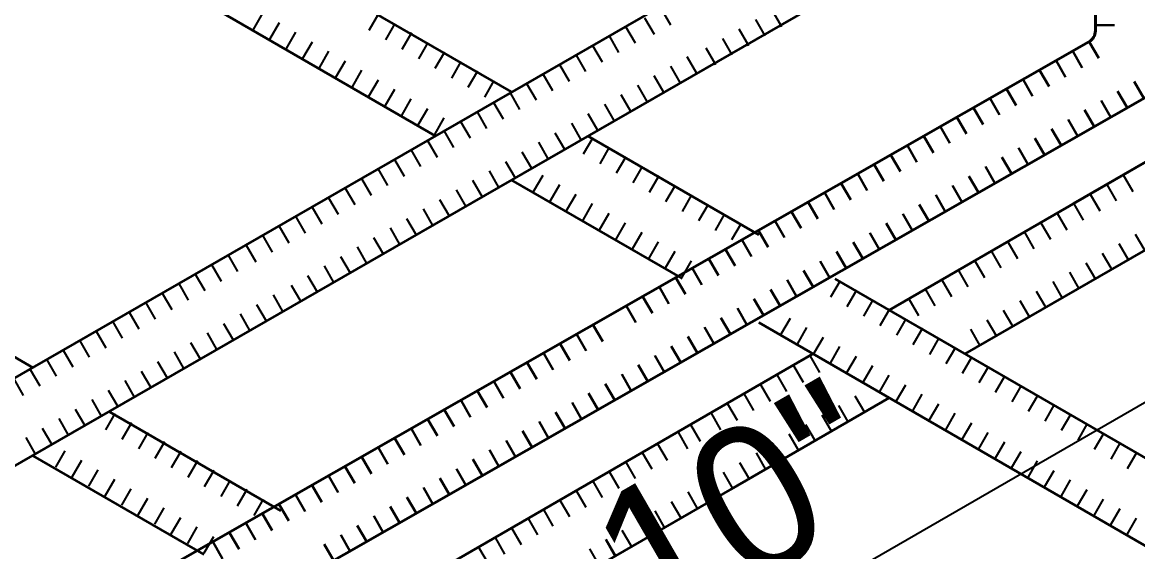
# Model space of a CAD drawing. Header units: inches. Extents: x -159432 to -126829, y -44881 to -40109.
# Drawn here: x -146643.8 to -146583, y -42221.3 to -42192.5 of the extents above; entities that cross this region are included whole.
import ezdxf

# ---------------------------------------------------------------- set-up
doc = ezdxf.new("R2010")
doc.units = ezdxf.units.IN
doc.header["$LTSCALE"] = 10
doc.header["$MEASUREMENT"] = 0
doc.header["$PDMODE"] = 34
doc.layers.get('0').update_dxf_attribs({"color": 140, "lineweight": 25})
doc.layers.get('Defpoints').update_dxf_attribs({"lineweight": 25})
for name, color, linetype, lineweight in [('DIM', 6, 'Continuous', 25), ('DIMENSION', 6, 'Continuous', 25), ('hatch', 141, 'Continuous', 30), ('LINTEL', 12, 'Continuous', 35), ('SLAB  RODS', 212, 'Continuous', 40)]:
    doc.layers.add(name, color=color, linetype=linetype, lineweight=lineweight)
doc.dimstyles.new('ARCHITECT$0', dxfattribs={"dimscale": 0, "dimtxt": 8, "dimasz": 2, "dimexe": 0, "dimexo": 3, "dimgap": 2, "dimtad": 1, "dimdec": 0, "dimlfac": -1, "dimzin": 3, "dimdsep": 46, "dimlunit": 4, "dimtxsty": 'Standard', "dimblk": 'DIM', "dimcen": 0.125, "dimdle": 10.5, "dimclrd": 6, "dimclre": 6, "dimclrt": 2, "dimadec": 0, "dimazin": 0, "dimtfac": 1, "dimtdec": 0, "dimtofl": 0, "dimtmove": 2, "dimatfit": 3, "dimldrblk": 'DOT', "dimfxl": 1, "dimfrac": 2, "dimtolj": 2, "dimtzin": 3, "dimlwd": -1, "dimlwe": -1, "dimarcsym": 0})

# ---------------------------------------------------------------- blocks, each defined once
blk = doc.blocks.new('DIM')
at = {"layer": 'DIM'}
for p, q in [((0, 5.082), (0, -5.082)), ((5.082, 0), (-5.082, 0))]:
    blk.add_line(p, q, dxfattribs=at)
at = {"layer": 'DIM', "const_width": 0.64}
blk.add_lwpolyline([(-0.32, 0, 1), (0.32, 0, 1)], format="xyb", close=True, dxfattribs=at)
blk = doc.blocks.new('*D386')
at = {"layer": 'Defpoints', "color": 0, "ltscale": 8}
for p in [(-146580.87, -42195.709), (-146573.741, -42208.057), (-146636.842, -42228.024)]:
    blk.add_point(p, dxfattribs=at)
at = {"layer": 'DIMENSION', "color": 6, "ltscale": 8}
for p, q in [((-146579.37, -42198.307), (-146573.741, -42208.057)), ((-146627.981, -42239.372), (-146575.473, -42209.057)), ((-146635.342, -42230.622), (-146629.713, -42240.372))]:
    blk.add_line(p, q, dxfattribs=at)
at = {"layer": 'DIMENSION', "color": 6, "ltscale": 8, "xscale": 2, "yscale": 2, "zscale": 2}
for p, rotation in [((-146573.741, -42208.057), 29.99999999999401), ((-146629.713, -42240.372), 209.999999999994)]:
    blk.add_blockref('DIM', p, dxfattribs=dict(at, rotation=rotation))
at = {"layer": 'DIMENSION', "color": 2, "ltscale": 8, "insert": (-146604.727, -42219.019), "char_height": 8, "attachment_point": 5, "rotation": 30}
blk.add_mtext('\\A2;10"', dxfattribs=at)
blk = doc.blocks.new('_Dot')
at = {"color": 0, "linetype": 'ByBlock', "lineweight": -2}
blk.add_line((-0.5, 0), (-1, 0), dxfattribs=at)
at = {"color": 0, "linetype": 'ByBlock', "const_width": 0.5}
blk.add_lwpolyline([(-0.25, 0, 1), (0.25, 0, 1)], format="xyb", close=True, dxfattribs=at)

msp = doc.modelspace()

# ---------------------------------------------------------------- linework, layer by layer
at = {"layer": 'DIMENSION'}
for p, q in [((-146631.19195, -42192.9117), (-146630.67309, -42192.01407)), ((-146624.38255, -42192.05738), (-146624.90141, -42192.95501)), ((-146630.29432, -42193.43056), (-146629.77546, -42192.53293)), ((-146623.48492, -42192.57624), (-146624.00378, -42193.47387)), ((-146629.39669, -42193.94942), (-146628.87783, -42193.05179)), ((-146622.58729, -42193.0951), (-146623.10615, -42193.99273)), ((-146628.49906, -42194.46827), (-146627.9802, -42193.57064)), ((-146621.68966, -42193.61396), (-146622.20852, -42194.51159)), ((-146627.60142, -42194.98713), (-146627.08257, -42194.0895)), ((-146620.79203, -42194.13282), (-146621.31089, -42195.03045)), ((-146626.70379, -42195.50599), (-146626.18494, -42194.60836)), ((-146625.80616, -42196.02485), (-146625.28731, -42195.12722)), ((-146619.8944, -42194.65167), (-146620.41326, -42195.5493)), ((-146624.90853, -42196.5437), (-146624.38968, -42195.64607)), ((-146618.99677, -42195.17053), (-146619.51563, -42196.06816)), ((-146618.09914, -42195.68939), (-146618.618, -42196.58702)), ((-146624.0109, -42197.06256), (-146623.49204, -42196.16493)), ((-146623.11327, -42197.58142), (-146622.59441, -42196.68379)), ((-146622.21564, -42198.10028), (-146621.69678, -42197.20265)), ((-146621.31801, -42198.61914), (-146620.79915, -42197.7215)), ((-146612.71335, -42198.80253), (-146613.23221, -42199.70016)), ((-146611.81572, -42199.32139), (-146612.33458, -42200.21902)), ((-146610.91809, -42199.84025), (-146611.43695, -42200.73788)), ((-146610.02046, -42200.35911), (-146610.53932, -42201.25674)), ((-146615.93223, -42201.73228), (-146615.41337, -42200.83465)), ((-146609.12283, -42200.87796), (-146609.64169, -42201.7756)), ((-146615.03459, -42202.25114), (-146614.51574, -42201.35351)), ((-146608.2252, -42201.39682), (-146608.74406, -42202.29445)), ((-146614.13696, -42202.77), (-146613.61811, -42201.87237)), ((-146613.23933, -42203.28885), (-146612.72048, -42202.39122)), ((-146607.32757, -42201.91568), (-146607.84643, -42202.81331)), ((-146606.42994, -42202.43454), (-146606.9488, -42203.33217)), ((-146612.3417, -42203.80771), (-146611.82284, -42202.91008)), ((-146605.53231, -42202.9534), (-146606.05117, -42203.85103)), ((-146611.44407, -42204.32657), (-146610.92521, -42203.42894)), ((-146604.63468, -42203.47225), (-146605.15353, -42204.36988)), ((-146610.54644, -42204.84543), (-146610.02758, -42203.9478)), ((-146609.64881, -42205.36429), (-146609.12995, -42204.46665)), ((-146608.75118, -42205.88314), (-146608.23232, -42204.98551)), ((-146607.85355, -42206.402), (-146607.33469, -42205.50437)), ((-146599.24889, -42206.5854), (-146599.76775, -42207.48303)), ((-146598.35126, -42207.10426), (-146598.87012, -42208.00189)), ((-146597.45363, -42207.62311), (-146597.97249, -42208.52075)), ((-146596.556, -42208.14197), (-146597.07486, -42209.0396)), ((-146602.46776, -42209.51515), (-146601.94891, -42208.61752)), ((-146595.65837, -42208.66083), (-146596.17723, -42209.55846)), ((-146601.57013, -42210.034), (-146601.05128, -42209.13637)), ((-146600.6725, -42210.55286), (-146600.15365, -42209.65523)), ((-146594.76074, -42209.17969), (-146595.2796, -42210.07732)), ((-146593.86311, -42209.69855), (-146594.38197, -42210.59618)), ((-146599.77487, -42211.07172), (-146599.25601, -42210.17409)), ((-146592.96548, -42210.2174), (-146593.48433, -42211.11503)), ((-146598.87724, -42211.59058), (-146598.35838, -42210.69295)), ((-146592.06785, -42210.73626), (-146592.5867, -42211.63389)), ((-146597.97961, -42212.10944), (-146597.46075, -42211.2118)), ((-146591.17022, -42211.25512), (-146591.68907, -42212.15275)), ((-146597.08198, -42212.62829), (-146596.56312, -42211.73066)), ((-146590.27259, -42211.77398), (-146590.79144, -42212.67161)), ((-146596.18435, -42213.14715), (-146595.66549, -42212.24952)), ((-146595.28672, -42213.66601), (-146594.76786, -42212.76838)), ((-146589.37495, -42212.29283), (-146589.89381, -42213.19046)), ((-146594.38909, -42214.18487), (-146593.87023, -42213.28724)), ((-146588.47732, -42212.81169), (-146588.99618, -42213.70932)), ((-146587.57969, -42213.33055), (-146588.09855, -42214.22818)), ((-146638.73777, -42213.81096), (-146639.25663, -42214.70859)), ((-146593.49146, -42214.70372), (-146592.9726, -42213.80609)), ((-146586.68206, -42213.84941), (-146587.20092, -42214.74704)), ((-146637.83988, -42214.32936), (-146638.35873, -42215.22699)), ((-146592.59383, -42215.22258), (-146592.07497, -42214.32495)), ((-146585.78443, -42214.36826), (-146586.30329, -42215.2659)), ((-146636.94198, -42214.84776), (-146637.46084, -42215.74539)), ((-146591.6962, -42215.74144), (-146591.17734, -42214.84381)), ((-146584.8868, -42214.88712), (-146585.40566, -42215.78475)), ((-146636.04408, -42215.36616), (-146636.56294, -42216.26379)), ((-146590.79856, -42216.2603), (-146590.27971, -42215.36267)), ((-146583.98917, -42215.40598), (-146584.50803, -42216.30361)), ((-146641.95691, -42216.74117), (-146641.43805, -42215.84354)), ((-146641.05901, -42217.25957), (-146640.54015, -42216.36194)), ((-146635.14619, -42215.88456), (-146635.66505, -42216.78219)), ((-146634.24829, -42216.40296), (-146634.76715, -42217.30059)), ((-146589.90093, -42216.77915), (-146589.38208, -42215.88152)), ((-146589.0033, -42217.29801), (-146588.48445, -42216.40038)), ((-146583.09154, -42215.92484), (-146583.6104, -42216.82247)), ((-146640.16112, -42217.77797), (-146639.64226, -42216.88034)), ((-146633.3504, -42216.92136), (-146633.86926, -42217.81899)), ((-146588.10567, -42217.81687), (-146587.58681, -42216.91924)), ((-146639.26322, -42218.29637), (-146638.74436, -42217.39874)), ((-146632.4525, -42217.43976), (-146632.97136, -42218.33739)), ((-146587.20804, -42218.33573), (-146586.68918, -42217.4381)), ((-146638.36533, -42218.81477), (-146637.84647, -42217.91714)), ((-146631.55461, -42217.95816), (-146632.07347, -42218.85579)), ((-146586.31041, -42218.85459), (-146585.79155, -42217.95695)), ((-146637.46743, -42219.33317), (-146636.94857, -42218.43554)), ((-146630.65671, -42218.47656), (-146631.17557, -42219.37419)), ((-146585.41278, -42219.37344), (-146584.89392, -42218.47581)), ((-146636.56954, -42219.85157), (-146636.05068, -42218.95394)), ((-146584.51515, -42219.8923), (-146583.99629, -42218.99467)), ((-146635.67164, -42220.36997), (-146635.15278, -42219.47234)), ((-146634.77375, -42220.88837), (-146634.25489, -42219.99074)), ((-146583.61752, -42220.41116), (-146583.09866, -42219.51353)), ((-146633.87585, -42221.40677), (-146633.35699, -42220.50914))]:
    msp.add_line(p, q, dxfattribs=at)
at = {"layer": 'DIMENSION', "ltscale": 15}
for p, q in [((-146608.99777, -42191.74804), (-146608.47936, -42192.64593)), ((-146602.95917, -42191.83914), (-146602.44077, -42192.73703)), ((-146609.89566, -42192.26644), (-146609.37725, -42193.16434)), ((-146603.85707, -42192.35754), (-146603.33866, -42193.25543)), ((-146611.82782, -42193.25976), (-146611.30941, -42194.15765)), ((-146610.92993, -42192.74135), (-146610.41152, -42193.63924)), ((-146604.75496, -42192.87595), (-146604.23655, -42193.77384)), ((-146612.72571, -42193.77817), (-146612.20731, -42194.67606)), ((-146606.55074, -42193.91276), (-146606.03233, -42194.81065)), ((-146605.65285, -42193.39436), (-146605.13444, -42194.29225)), ((-146613.6236, -42194.29657), (-146613.1052, -42195.19446)), ((-146607.58948, -42194.37993), (-146607.07107, -42195.27782)), ((-146614.5215, -42194.81498), (-146614.00309, -42195.71287)), ((-146608.48737, -42194.89834), (-146607.96896, -42195.79623)), ((-146615.42385, -42195.32565), (-146614.90545, -42196.22354)), ((-146609.38526, -42195.41675), (-146608.86686, -42196.31464)), ((-146617.21964, -42196.36246), (-146616.70123, -42197.26035)), ((-146616.32175, -42195.84406), (-146615.80334, -42196.74195)), ((-146610.28315, -42195.93515), (-146609.76475, -42196.83305)), ((-146618.11753, -42196.88087), (-146617.59912, -42197.77876)), ((-146612.07894, -42196.97197), (-146611.56053, -42197.86986)), ((-146611.18105, -42196.45356), (-146610.66264, -42197.35145)), ((-146619.01542, -42197.39928), (-146618.49701, -42198.29717)), ((-146612.97683, -42197.49038), (-146612.45842, -42198.38827)), ((-146619.91331, -42197.91768), (-146619.3949, -42198.81558)), ((-146613.87472, -42198.00878), (-146613.35631, -42198.90667)), ((-146620.8112, -42198.43609), (-146620.29279, -42199.33398)), ((-146614.77261, -42198.52719), (-146614.2542, -42199.42508)), ((-146621.70909, -42198.9545), (-146621.19068, -42199.85239)), ((-146615.6705, -42199.0456), (-146615.15209, -42199.94349)), ((-146623.50487, -42199.99131), (-146622.98647, -42200.8892)), ((-146622.60698, -42199.47291), (-146622.08858, -42200.3708)), ((-146616.56839, -42199.564), (-146616.04998, -42200.46189)), ((-146624.40276, -42200.50972), (-146623.88436, -42201.40761)), ((-146618.3601, -42200.60787), (-146617.84169, -42201.50576)), ((-146617.46221, -42200.08946), (-146616.9438, -42200.98736)), ((-146625.30066, -42201.02813), (-146624.78225, -42201.92602)), ((-146619.26206, -42201.11922), (-146618.74366, -42202.01712)), ((-146583.82435, -42200.8288), (-146583.30595, -42201.72669)), ((-146626.19855, -42201.54653), (-146625.68014, -42202.44443)), ((-146620.15996, -42201.63763), (-146619.64155, -42202.53552)), ((-146584.72225, -42201.34721), (-146584.20384, -42202.2451)), ((-146627.09644, -42202.06494), (-146626.57803, -42202.96283)), ((-146621.05785, -42202.15604), (-146620.53944, -42203.05393)), ((-146586.51577, -42202.3972), (-146585.99736, -42203.29509)), ((-146585.62014, -42201.86562), (-146585.10173, -42202.76351)), ((-146585.61788, -42201.87879), (-146585.09947, -42202.77668)), ((-146627.99433, -42202.58335), (-146627.47592, -42203.48124)), ((-146621.95574, -42202.67445), (-146621.43733, -42203.57234)), ((-146587.41366, -42202.91561), (-146586.89525, -42203.8135)), ((-146629.79011, -42203.62016), (-146629.2717, -42204.51805)), ((-146628.89222, -42203.10176), (-146628.37381, -42203.99965)), ((-146622.85363, -42203.19285), (-146622.33522, -42204.09074)), ((-146588.31155, -42203.43401), (-146587.79314, -42204.33191)), ((-146630.688, -42204.13857), (-146630.1696, -42205.03646)), ((-146624.64941, -42204.22967), (-146624.131, -42205.12756)), ((-146623.75152, -42203.71126), (-146623.23311, -42204.60915)), ((-146589.20944, -42203.95242), (-146588.69103, -42204.85031)), ((-146583.16668, -42204.05074), (-146582.64828, -42204.94863)), ((-146631.58589, -42204.65698), (-146631.06749, -42205.55487)), ((-146625.5473, -42204.74807), (-146625.0289, -42205.64597)), ((-146590.10733, -42204.47083), (-146589.58892, -42205.36872)), ((-146584.06457, -42204.56914), (-146583.54617, -42205.46704)), ((-146632.57117, -42205.19211), (-146632.05276, -42206.09)), ((-146626.44519, -42205.26648), (-146625.92679, -42206.16437)), ((-146591.00522, -42204.98924), (-146590.48682, -42205.88713)), ((-146584.96246, -42205.08755), (-146584.44406, -42205.98544)), ((-146633.46906, -42205.71052), (-146632.95065, -42206.60841)), ((-146627.34308, -42205.78489), (-146626.82468, -42206.68278)), ((-146592.80101, -42206.02605), (-146592.2826, -42206.92394)), ((-146591.90311, -42205.50764), (-146591.38471, -42206.40553)), ((-146585.86036, -42205.60596), (-146585.34195, -42206.50385)), ((-146634.36695, -42206.22892), (-146633.84854, -42207.12681)), ((-146628.24098, -42206.3033), (-146627.72257, -42207.20119)), ((-146593.6989, -42206.54446), (-146593.18049, -42207.44235)), ((-146587.66031, -42206.63555), (-146587.1419, -42207.53345)), ((-146586.75825, -42206.12437), (-146586.23984, -42207.02226)), ((-146636.16273, -42207.26574), (-146635.64432, -42208.16363)), ((-146635.26484, -42206.74733), (-146634.74643, -42207.64522)), ((-146629.13887, -42206.8217), (-146628.62046, -42207.71959)), ((-146594.59679, -42207.06286), (-146594.07838, -42207.96075)), ((-146588.5582, -42207.15396), (-146588.03979, -42208.05185)), ((-146637.06062, -42207.78414), (-146636.54221, -42208.68204)), ((-146631.02203, -42207.87524), (-146630.50362, -42208.77313)), ((-146630.12414, -42207.35684), (-146629.60573, -42208.25473)), ((-146595.49468, -42207.58127), (-146594.97627, -42208.47916)), ((-146589.45609, -42207.67237), (-146588.93768, -42208.57026)), ((-146637.95851, -42208.30255), (-146637.44011, -42209.20044)), ((-146631.91992, -42208.39365), (-146631.40151, -42209.29154)), ((-146590.35398, -42208.19078), (-146589.83557, -42209.08867)), ((-146638.8564, -42208.82096), (-146638.338, -42209.71885)), ((-146632.81781, -42208.91206), (-146632.29941, -42209.80995)), ((-146591.25187, -42208.70918), (-146590.73346, -42209.60707)), ((-146639.75429, -42209.33937), (-146639.23589, -42210.23726)), ((-146633.7157, -42209.43046), (-146633.1973, -42210.32835)), ((-146592.14976, -42209.22759), (-146591.63135, -42210.12548)), ((-146640.65219, -42209.85777), (-146640.13378, -42210.75566)), ((-146634.61359, -42209.94887), (-146634.09519, -42210.84676)), ((-146642.44797, -42210.89459), (-146641.92956, -42211.79248)), ((-146641.55008, -42210.37618), (-146641.03167, -42211.27407)), ((-146635.51149, -42210.46728), (-146634.99308, -42211.36517)), ((-146600.88202, -42210.69171), (-146600.36362, -42211.5896)), ((-146643.34586, -42211.41299), (-146642.82745, -42212.31088)), ((-146637.30727, -42211.50409), (-146636.78886, -42212.40198)), ((-146636.40938, -42210.98568), (-146635.89097, -42211.88358)), ((-146601.77992, -42211.21012), (-146601.26151, -42212.10801)), ((-146644.24375, -42211.9314), (-146643.72534, -42212.82929)), ((-146638.20516, -42212.0225), (-146637.68675, -42212.92039)), ((-146602.67781, -42211.72853), (-146602.1594, -42212.62642)), ((-146639.10305, -42212.54091), (-146638.58464, -42213.4388)), ((-146604.47359, -42212.76534), (-146603.95518, -42213.66323)), ((-146603.5757, -42212.24693), (-146603.05729, -42213.14482)), ((-146640.00094, -42213.05931), (-146639.48253, -42213.9572)), ((-146605.37148, -42213.28375), (-146604.85307, -42214.18164)), ((-146599.33289, -42213.37485), (-146598.81448, -42214.27274)), ((-146598.435, -42212.85644), (-146597.91659, -42213.75433)), ((-146640.89883, -42213.57772), (-146640.38043, -42214.47561)), ((-146606.26937, -42213.80216), (-146605.75096, -42214.70005)), ((-146600.23078, -42213.89325), (-146599.71237, -42214.79114)), ((-146641.79672, -42214.09613), (-146641.27832, -42214.99402)), ((-146607.38815, -42214.42384), (-146606.86974, -42215.32173)), ((-146601.12867, -42214.41166), (-146600.61026, -42215.30955)), ((-146643.59251, -42215.13294), (-146643.0741, -42216.03083)), ((-146642.69461, -42214.61453), (-146642.17621, -42215.51242)), ((-146608.06515, -42214.83897), (-146607.54675, -42215.73686)), ((-146602.02656, -42214.93007), (-146601.50816, -42215.82796)), ((-146609.18393, -42215.46065), (-146608.66553, -42216.35854)), ((-146602.92445, -42215.44847), (-146602.40605, -42216.34636)), ((-146610.01795, -42215.94218), (-146609.49954, -42216.84007)), ((-146603.82234, -42215.96688), (-146603.30394, -42216.86477)), ((-146611.81373, -42216.97899), (-146611.29533, -42217.87688)), ((-146610.91584, -42216.46059), (-146610.39743, -42217.35848)), ((-146605.61813, -42217.00369), (-146605.09972, -42217.90159)), ((-146604.72024, -42216.48529), (-146604.20183, -42217.38318)), ((-146612.71162, -42217.4974), (-146612.19322, -42218.39529)), ((-146606.67231, -42217.58808), (-146606.1539, -42218.48597)), ((-146613.60952, -42218.01581), (-146613.09111, -42218.9137)), ((-146607.53862, -42218.08825), (-146607.02022, -42218.98615)), ((-146614.50741, -42218.53421), (-146613.989, -42219.4321)), ((-146608.43652, -42218.60666), (-146607.91811, -42219.50455)), ((-146615.4053, -42219.05262), (-146614.88689, -42219.95051)), ((-146609.33441, -42219.12507), (-146608.816, -42220.02296)), ((-146617.13721, -42220.05256), (-146616.6188, -42220.95045)), ((-146616.23932, -42219.53415), (-146615.72091, -42220.43204)), ((-146610.2323, -42219.64348), (-146609.71389, -42220.54137)), ((-146618.0351, -42220.57096), (-146617.51669, -42221.46885)), ((-146611.99651, -42220.66206), (-146611.4781, -42221.55995)), ((-146611.13019, -42220.16188), (-146610.61178, -42221.05977)), ((-146618.93299, -42221.08937), (-146618.41458, -42221.98726)), ((-146612.8944, -42221.18047), (-146612.37599, -42222.07836)), ((-146612.02808, -42220.68029), (-146611.50967, -42221.57818))]:
    msp.add_line(p, q, dxfattribs=at)
at = {"layer": 'hatch'}
for p, q in [((-146585.34114, -42192.67129), (-146584.30434, -42192.67129)), ((-146585.67726, -42193.57422), (-146585.15885, -42194.47211)), ((-146586.57753, -42194.08848), (-146586.05912, -42194.98637)), ((-146588.37808, -42195.11699), (-146587.85968, -42196.01488)), ((-146587.47781, -42194.60273), (-146586.9594, -42195.50062)), ((-146589.27836, -42195.63124), (-146588.75995, -42196.52913)), ((-146583.22784, -42195.7431), (-146582.70944, -42196.64099)), ((-146590.17863, -42196.14549), (-146589.66023, -42197.04339)), ((-146584.12812, -42196.25735), (-146583.60971, -42197.15525)), ((-146591.07891, -42196.65975), (-146590.5605, -42197.55764)), ((-146585.0284, -42196.77161), (-146584.50999, -42197.6695)), ((-146591.97919, -42197.174), (-146591.46078, -42198.07189)), ((-146585.92867, -42197.28586), (-146585.41027, -42198.18375)), ((-146592.87946, -42197.68826), (-146592.36106, -42198.58615)), ((-146586.82895, -42197.80012), (-146586.31054, -42198.69801)), ((-146594.68001, -42198.71677), (-146594.16161, -42199.61466)), ((-146593.77974, -42198.20251), (-146593.26133, -42199.1004)), ((-146587.72922, -42198.31437), (-146587.21082, -42199.21226)), ((-146595.58029, -42199.23102), (-146595.06188, -42200.12891)), ((-146589.52978, -42199.34288), (-146589.01137, -42200.24077)), ((-146588.6295, -42198.82863), (-146588.11109, -42199.72652)), ((-146596.48057, -42199.74528), (-146595.96216, -42200.64317)), ((-146590.43005, -42199.85714), (-146589.91164, -42200.75503)), ((-146597.38084, -42200.25953), (-146596.86243, -42201.15742)), ((-146591.33033, -42200.37139), (-146590.81192, -42201.26928)), ((-146598.28112, -42200.77379), (-146597.76271, -42201.67168)), ((-146592.2306, -42200.88565), (-146591.7122, -42201.78354)), ((-146600.08167, -42201.80229), (-146599.56326, -42202.70019)), ((-146599.18139, -42201.28804), (-146598.66299, -42202.18593)), ((-146593.13088, -42201.3999), (-146592.61247, -42202.29779)), ((-146600.98194, -42202.31655), (-146600.46354, -42203.21444)), ((-146594.93143, -42202.42841), (-146594.41302, -42203.3263)), ((-146594.03115, -42201.91415), (-146593.51275, -42202.81205)), ((-146601.88222, -42202.8308), (-146601.36381, -42203.7287)), ((-146595.83171, -42202.94266), (-146595.3133, -42203.84056)), ((-146602.7825, -42203.34506), (-146602.26409, -42204.24295)), ((-146596.73198, -42203.45692), (-146596.21357, -42204.35481)), ((-146603.68277, -42203.85931), (-146603.16436, -42204.7572)), ((-146597.63226, -42203.97117), (-146597.11385, -42204.86906)), ((-146604.58305, -42204.37357), (-146604.06464, -42205.27146)), ((-146598.53253, -42204.48543), (-146598.01413, -42205.38332)), ((-146606.3836, -42205.40208), (-146605.86519, -42206.29997)), ((-146605.48332, -42204.88782), (-146604.96492, -42205.78571)), ((-146599.43281, -42204.99968), (-146598.9144, -42205.89757)), ((-146607.28387, -42205.91633), (-146606.76547, -42206.81422)), ((-146601.23336, -42206.02819), (-146600.71495, -42206.92608)), ((-146600.33308, -42205.51394), (-146599.81468, -42206.41183)), ((-146608.18415, -42206.43059), (-146607.66574, -42207.32848)), ((-146602.13364, -42206.54245), (-146601.61523, -42207.44034)), ((-146609.08443, -42206.94484), (-146608.56602, -42207.84273)), ((-146603.03391, -42207.0567), (-146602.5155, -42207.95459)), ((-146609.9847, -42207.4591), (-146609.4663, -42208.35699)), ((-146603.93419, -42207.57096), (-146603.41578, -42208.46885)), ((-146610.88498, -42207.97335), (-146610.36657, -42208.87124)), ((-146604.83446, -42208.08521), (-146604.31606, -42208.9831)), ((-146612.68553, -42209.00186), (-146612.16712, -42209.89975)), ((-146606.63502, -42209.11372), (-146606.11661, -42210.01161)), ((-146605.73474, -42208.59946), (-146605.21633, -42209.49736)), ((-146613.58581, -42209.51611), (-146613.0674, -42210.414)), ((-146607.53529, -42209.62797), (-146607.01688, -42210.52586)), ((-146614.48608, -42210.03037), (-146613.96767, -42210.92826)), ((-146608.43557, -42210.14223), (-146607.91716, -42211.04012)), ((-146615.38636, -42210.54462), (-146614.86795, -42211.44251)), ((-146609.33584, -42210.65648), (-146608.81744, -42211.55437)), ((-146616.28663, -42211.05888), (-146615.76823, -42211.95677)), ((-146610.23612, -42211.17074), (-146609.71771, -42212.06863)), ((-146618.08718, -42212.08739), (-146617.56878, -42212.98528)), ((-146617.18691, -42211.57313), (-146616.6685, -42212.47102)), ((-146611.13639, -42211.68499), (-146610.61799, -42212.58288)), ((-146618.98746, -42212.60164), (-146618.46905, -42213.49953)), ((-146612.93695, -42212.7135), (-146612.41854, -42213.61139)), ((-146612.03667, -42212.19925), (-146611.51826, -42213.09714)), ((-146619.88774, -42213.1159), (-146619.36933, -42214.01379)), ((-146613.83722, -42213.22776), (-146613.31881, -42214.12565)), ((-146620.78801, -42213.63015), (-146620.2696, -42214.52804)), ((-146614.7375, -42213.74201), (-146614.21909, -42214.6399)), ((-146621.68829, -42214.1444), (-146621.16988, -42215.0423)), ((-146615.63777, -42214.25626), (-146615.11937, -42215.15416)), ((-146623.48884, -42215.17291), (-146622.97043, -42216.0708)), ((-146622.58856, -42214.65866), (-146622.07016, -42215.55655)), ((-146616.53805, -42214.77052), (-146616.01964, -42215.66841)), ((-146624.38911, -42215.68717), (-146623.87071, -42216.58506)), ((-146618.3386, -42215.79903), (-146617.82019, -42216.69692)), ((-146617.43832, -42215.28477), (-146616.91992, -42216.18266)), ((-146625.28939, -42216.20142), (-146624.77098, -42217.09931)), ((-146619.23888, -42216.31328), (-146618.72047, -42217.21117)), ((-146626.18967, -42216.71568), (-146625.67126, -42217.61357)), ((-146620.13915, -42216.82754), (-146619.62074, -42217.72543)), ((-146627.08994, -42217.22993), (-146626.57154, -42218.12782)), ((-146621.03943, -42217.34179), (-146620.52102, -42218.23968)), ((-146627.99022, -42217.74419), (-146627.47181, -42218.64208)), ((-146621.9397, -42217.85605), (-146621.4213, -42218.75394)), ((-146629.79077, -42218.7727), (-146629.27236, -42219.67059)), ((-146628.89049, -42218.25844), (-146628.37209, -42219.15633)), ((-146622.83998, -42218.3703), (-146622.32157, -42219.26819)), ((-146630.69105, -42219.28695), (-146630.17264, -42220.18484)), ((-146624.64053, -42219.39881), (-146624.12212, -42220.2967)), ((-146623.74026, -42218.88456), (-146623.22185, -42219.78245)), ((-146631.59132, -42219.8012), (-146631.07291, -42220.6991)), ((-146625.54081, -42219.91306), (-146625.0224, -42220.81096)), ((-146632.4916, -42220.31546), (-146631.97319, -42221.21335)), ((-146626.44108, -42220.42732), (-146625.92268, -42221.32521)), ((-146633.39187, -42220.82971), (-146632.87347, -42221.7276)), ((-146627.34136, -42220.94157), (-146626.82295, -42221.83946))]:
    msp.add_line(p, q, dxfattribs=at)
at = {"layer": 'LINTEL', "ltscale": 15}
for p, q in [((-146621.30343, -42198.69042), (-146664.69152, -42173.60383)), ((-146660.00163, -42220.96755), (-146585.03415, -42177.86181)), ((-146657.68796, -42224.41361), (-146580.89145, -42180.25897)), ((-146643.18697, -42211.33438), (-146688.95697, -42184.90906)), ((-146617.14801, -42196.30078), (-146636.52884, -42185.11125)), ((-146596.58027, -42208.18397), (-146575.11652, -42195.79186)), ((-146586.52625, -42202.37928), (-146575.11652, -42195.79186)), ((-146592.42546, -42210.57435), (-146570.96842, -42198.18677)), ((-146603.66604, -42204.0846), (-146612.99813, -42198.69671)), ((-146607.83538, -42206.4662), (-146617.15339, -42201.08645)), ((-146522.45595, -42250.97126), (-146599.50773, -42206.4854)), ((-146524.77473, -42254.42129), (-146603.67706, -42208.86701)), ((-146622.61188, -42223.21341), (-146600.72031, -42210.57409)), ((-146609.33015, -42215.54511), (-146600.66709, -42210.54349)), ((-146605.18295, -42217.9395), (-146596.57277, -42212.96867)), ((-146629.705, -42219.1182), (-146639.03709, -42213.73031)), ((-146633.87434, -42221.4998), (-146643.19235, -42216.12005)), ((-146618.46752, -42225.60616), (-146605.10347, -42217.89509))]:
    msp.add_line(p, q, dxfattribs=at)
at = {"layer": 'SLAB  RODS'}
for p, q in [((-146585.34114, -42186.65731), (-146585.34114, -42192.98103)), ((-146585.6895, -42193.58122), (-146639.56657, -42224.31219)), ((-146581.89078, -42196.18733), (-146637.25291, -42227.75825))]:
    msp.add_line(p, q, dxfattribs=at)
msp.add_arc((-146586.03234, -42192.98103), 0.6912, 299.735825, 0, dxfattribs=at)

# ---------------------------------------------------------------- dimensions: what is measured, and where the dimension line sits
at = {"layer": 'DIMENSION', "ltscale": 8}
dim = msp.add_aligned_dim(p1=(-146636.84199, -42228.02416), p2=(-146580.87014, -42195.7088), distance=-14.25855, text='10"', dimstyle='ARCHITECT$0', override={"dimscale": 1}, dxfattribs=at)
dim.commit()
dim.dimension.update_dxf_attribs({"geometry": '*D386', "text_midpoint": (-146604.72679, -42219.01859)})

doc.saveas('drawing.dxf')
